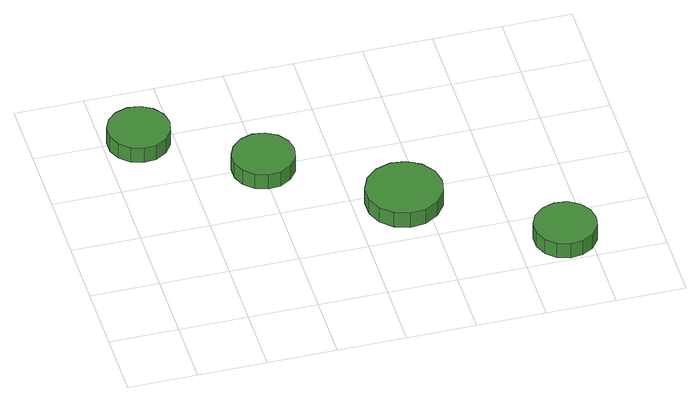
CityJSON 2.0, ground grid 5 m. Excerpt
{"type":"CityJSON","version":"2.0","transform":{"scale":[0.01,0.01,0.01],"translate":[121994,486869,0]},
"CityObjects":{
"tree1":{"type":"SolitaryVegetationObject","attributes":{"function":"something"},"geometry":[{"type":"MultiSurface","lod":"1","boundaries":[[[0,1,2,3,4,5,6,7,8,9,10,11,12,13,14]],[[15,16,17,18,19,20,21,22,23,24,25,26,27,28,29]],[[0,29,28,1]],[[1,28,27,2]],[[2,27,26,3]],[[3,26,25,4]],[[4,25,24,5]],[[5,24,23,6]],[[6,23,22,7]],[[7,22,21,8]],[[8,21,20,9]],[[9,20,19,10]],[[10,19,18,11]],[[11,18,17,12]],[[12,17,16,13]],[[13,16,15,14]],[[14,15,29,0]]]}]},
"tree2":{"type":"SolitaryVegetationObject","attributes":{"function":"something"},"geometry":[{"type":"MultiSurface","lod":"1","boundaries":[[[30,31,32,33,34,35,36,37,38,39,40,41,42,43,44]],[[45,46,47,48,49,50,51,52,53,54,55,56,57,58,59]],[[30,59,58,31]],[[31,58,57,32]],[[32,57,56,33]],[[33,56,55,34]],[[34,55,54,35]],[[35,54,53,36]],[[36,53,52,37]],[[37,52,51,38]],[[38,51,50,39]],[[39,50,49,40]],[[40,49,48,41]],[[41,48,47,42]],[[42,47,46,43]],[[43,46,45,44]],[[44,45,59,30]]]}]},
"tree3":{"type":"SolitaryVegetationObject","attributes":{"function":"something"},"geometry":[{"type":"MultiSurface","lod":"1","boundaries":[[[60,61,62,63,64,65,66,67,68,69,70,71,72,73,74]],[[75,76,77,78,79,80,81,82,83,84,85,86,87,88,89]],[[60,89,88,61]],[[61,88,87,62]],[[62,87,86,63]],[[63,86,85,64]],[[64,85,84,65]],[[65,84,83,66]],[[66,83,82,67]],[[67,82,81,68]],[[68,81,80,69]],[[69,80,79,70]],[[70,79,78,71]],[[71,78,77,72]],[[72,77,76,73]],[[73,76,75,74]],[[74,75,89,60]]]}]},
"tree4":{"type":"SolitaryVegetationObject","attributes":{"function":"something"},"geometry":[{"type":"MultiSurface","lod":"1","boundaries":[[[90,91,92,93,94,95,96,97,98,99,100,101,102,103,104]],[[105,106,107,108,109,110,111,112,113,114,115,116,117,118,119]],[[90,119,118,91]],[[91,118,117,92]],[[92,117,116,93]],[[93,116,115,94]],[[94,115,114,95]],[[95,114,113,96]],[[96,113,112,97]],[[97,112,111,98]],[[98,111,110,99]],[[99,110,109,100]],[[100,109,108,101]],[[101,108,107,102]],[[102,107,106,103]],[[103,106,105,104]],[[104,105,119,90]]]}]}
},
"vertices":[
[476,1983,221],[456,2074,221],[401,2150,221],[321,2196,221],[228,2206,221],[139,2177,221],[70,2115,221],[32,2030,221],[32,1937,221],[70,1851,221],[139,1789,221],[228,1760,221],[321,1770,221],[401,1817,221],[456,1892,221],[456,1892,92],[401,1817,92],[321,1770,92],[228,1760,92],[139,1789,92],[70,1851,92],[32,1937,92],[32,2030,92],[70,2115,92],[139,2177,92],[228,2206,92],[321,2196,92],[401,2150,92],[456,2074,92],[476,1983,92],
[1235,1489,219],[1216,1580,219],[1161,1655,219],[1080,1702,219],[987,1712,219],[899,1683,219],[829,1620,219],[792,1535,219],[792,1442,219],[829,1357,219],[899,1294,219],[987,1266,219],[1080,1275,219],[1161,1322,219],[1216,1397,219],[1216,1397,90],[1161,1322,90],[1080,1275,90],[987,1266,90],[899,1294,90],[829,1357,90],[792,1442,90],[792,1535,90],[829,1620,90],[899,1683,90],[987,1712,90],[1080,1702,90],[1161,1655,90],[1216,1580,90],[1235,1489,90],
[2133,893,218],[2110,1005,218],[2042,1098,218],[1943,1155,218],[1830,1167,218],[1721,1131,218],[1636,1055,218],[1589,950,218],[1589,836,218],[1636,731,218],[1721,655,218],[1830,620,218],[1943,632,218],[2042,689,218],[2110,781,218],[2110,781,89],[2042,689,89],[1943,632,89],[1830,620,89],[1721,655,89],[1636,731,89],[1589,836,89],[1589,950,89],[1636,1055,89],[1721,1131,89],[1830,1167,89],[1943,1155,89],[2042,1098,89],[2110,1005,89],[2133,893,89],
[3059,241,218],[3039,333,218],[2985,408,218],[2904,455,218],[2811,464,218],[2723,435,218],[2653,373,218],[2615,288,218],[2615,195,218],[2653,110,218],[2723,47,218],[2811,18,218],[2904,28,218],[2985,75,218],[3039,150,218],[3039,150,89],[2985,75,89],[2904,28,89],[2811,18,89],[2723,47,89],[2653,110,89],[2615,195,89],[2615,288,89],[2653,373,89],[2723,435,89],[2811,464,89],[2904,455,89],[2985,408,89],[3039,333,89],[3059,241,89]
]}
